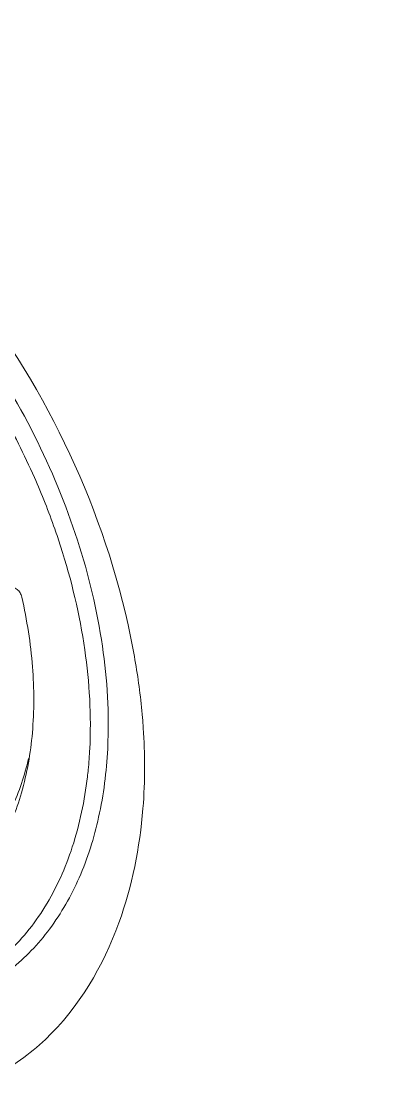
# Model space of a CAD drawing. Header units: millimetres. Extents: x 1177 to 4147, y 93 to 2194.
# Drawn here: x 2605.1 to 2607.16, y 1020.94 to 1026.73 of the extents above; entities that cross this region are included whole.
import ezdxf

# ---------------------------------------------------------------- set-up
doc = ezdxf.new("R2010")
doc.units = ezdxf.units.MM
doc.header["$LTSCALE"] = 0.1
doc.layers.get('0').update_dxf_attribs({"lineweight": 13})

# ---------------------------------------------------------------- blocks, each defined once
blk = doc.blocks.new('02')
for centre, radius, start, end in [((4485.5036, 1052.0967), 5.7975, 23.78663, 29.60053), ((4486.0342, 1052.041), 5.6485, 7.33825, 11.65622), ((4486.5413, 1052.1086), 5.137, 4.84017, 7.31227), ((4486.8035, 1052.1319), 4.8737, 3.86067, 4.82726), ((4487.1608, 1052.1531), 4.5157, 0.04079, 3.89792), ((4487.7695, 1052.4804), 3.6208, 357.09675, 357.24139)]:
    blk.add_arc(centre, radius, start, end)
for points, knots in [([(4464.2559, 1081.9586), (4470.8977, 1078.6897), (4498.4262, 1065.6138), (4526.6508, 1054.0183), (4548.2802, 1045.9898)], [0, 0, 0, 0, 0.242917, 1, 1, 1, 1]), ([(4489.632, 1056.6533), (4489.8726, 1056.426), (4490.7672, 1055.4315), (4491.3639, 1054.1664), (4491.5662, 1053.1822)], [0, 0, 0, 0, 0.24777, 1, 1, 1, 1]), ([(4491.3861, 1052.3061), (4491.399, 1052.5725), (4491.3654, 1053.1283), (4491.166, 1053.959), (4490.8266, 1054.7796), (4490.5167, 1055.2947), (4490.3425, 1055.5395)], [0, 0, 0, 0, 0.23161, 0.480157, 0.738975, 1, 1, 1, 1]), ([(4491.4742, 1050.9269), (4491.3513, 1050.5865), (4491.07, 1050.1041), (4490.4921, 1049.6917), (4489.8222, 1049.4492), (4488.8263, 1049.4982), (4487.6602, 1050.0624), (4486.5906, 1051.026), (4485.7144, 1052.2808), (4485.1442, 1053.6953), (4484.9838, 1054.693), (4484.9838, 1055.1735)], [0, 0, 0, 0, 0.103745, 0.152334, 0.201138, 0.305605, 0.427329, 0.565923, 0.714235, 0.862242, 1, 1, 1, 1]), ([(4485.6836, 1055.1801), (4485.6729, 1054.9699), (4485.6895, 1054.5336), (4485.8134, 1053.875), (4486.0325, 1053.2118), (4486.3389, 1052.5677), (4486.7218, 1051.9658), (4487.1673, 1051.4274), (4487.6598, 1050.9719), (4488.1822, 1050.6154), (4488.7165, 1050.3711), (4489.1666, 1050.2671), (4489.511, 1050.2524), (4489.7548, 1050.2739), (4489.987, 1050.3276), (4490.2052, 1050.4131), (4490.4072, 1050.5296), (4490.5911, 1050.676), (4490.755, 1050.8507), (4490.9484, 1051.1241), (4491.1309, 1051.5329), (4491.2042, 1051.8896), (4491.2261, 1052.0769)], [0, 0, 0, 0, 0.066032, 0.136298, 0.209632, 0.284573, 0.359528, 0.432902, 0.503234, 0.569346, 0.630498, 0.686581, 0.712956, 0.738403, 0.763149, 0.787469, 0.811667, 0.836057, 0.860938, 0.886576, 0.940831, 1, 1, 1, 1]), ([(4491.0151, 1053.8925), (4491.0004, 1053.9382), (4490.9387, 1054.1217), (4490.8674, 1054.3019), (4490.8087, 1054.435)], [0, 0, 0, 0, 0.248045, 1, 1, 1, 1]), ([(4491.2446, 1052.2983), (4491.2577, 1052.5579), (4491.2262, 1053.0999), (4491.1005, 1053.6268), (4491.0151, 1053.8925)], [0, 0, 0, 0, 0.482254, 1, 1, 1, 1]), ([(4490.6198, 1053.5637), (4490.6233, 1053.5657), (4490.6316, 1053.5683), (4490.6451, 1053.5675), (4490.659, 1053.5624), (4490.6778, 1053.55), (4490.6973, 1053.5269), (4490.7069, 1053.5042), (4490.7096, 1053.4922)], [0, 0, 0, 0, 0.094268, 0.195964, 0.309573, 0.435853, 0.714895, 1, 1, 1, 1]), ([(4490.5394, 1051.5444), (4490.611, 1051.6724), (4490.726, 1051.9601), (4490.8082, 1052.4357), (4490.8061, 1052.9562), (4490.7503, 1053.3117), (4490.7096, 1053.4922)], [0, 0, 0, 0, 0.220575, 0.461066, 0.721672, 1, 1, 1, 1]), ([(4490.6234, 1050.5606), (4490.6801, 1050.606), (4490.7886, 1050.7055), (4490.9837, 1050.9368), (4491.1812, 1051.2855), (4491.3329, 1051.7687), (4491.3765, 1052.1163), (4491.3857, 1052.297)], [0, 0, 0, 0, 0.111562, 0.225623, 0.464338, 0.721738, 1, 1, 1, 1]), ([(4491.2261, 1052.0769), (4491.2283, 1052.0951), (4491.2362, 1052.1687), (4491.2417, 1052.2426), (4491.2446, 1052.2983)], [0, 0, 0, 0, 0.247306, 1, 1, 1, 1]), ([(4490.7623, 1052.2207), (4490.7318, 1052.0887), (4490.6497, 1051.8392), (4490.5137, 1051.6133), (4490.4354, 1051.5155)], [0, 0, 0, 0, 0.519417, 1, 1, 1, 1]), ([(4491.6766, 1052.1563), (4491.6766, 1052.0465), (4491.6604, 1051.6304), (4491.5784, 1051.2152), (4491.4742, 1050.9269)], [0, 0, 0, 0, 0.263803, 1, 1, 1, 1])]:
    blk.add_open_spline(points, degree=3, knots=knots)

msp = doc.modelspace()

# ---------------------------------------------------------------- block references
at = {"xscale": 0.7, "yscale": 0.7, "zscale": 0.7}
msp.add_blockref('02', (-538.3909, 286.1124), dxfattribs=at)

doc.saveas('drawing.dxf')
